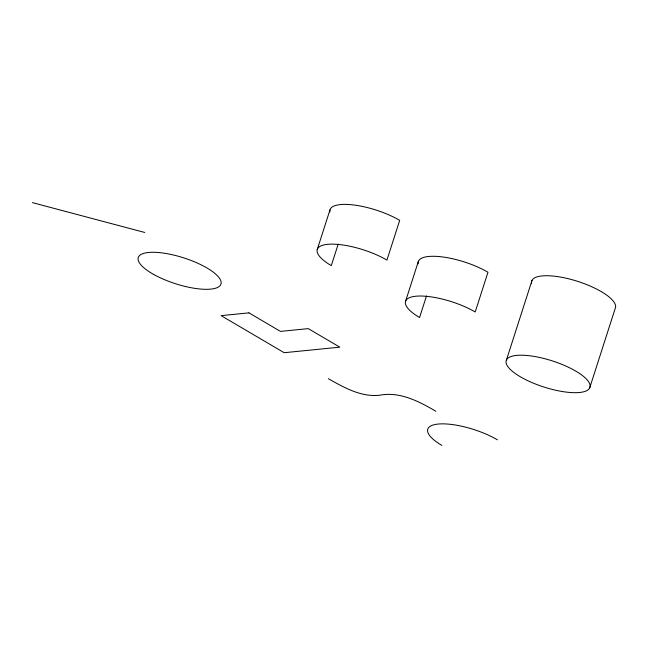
<?xml version="1.0" encoding="UTF-8"?>
<svg xmlns="http://www.w3.org/2000/svg" width="648" height="648" viewBox="0 0 648 648"><rect width="100%" height="100%" fill="white"/><g stroke="black" fill="none" stroke-linecap="round" stroke-linejoin="round"><path stroke-width="0.97" d="M317.245 249.529L330.01 209.79M338.207 244.11L331.29 265.639A43.943 13.721 17.8 0 1 327.588 244.337A43.943 13.721 17.8 0 1 386.929 260.091L399.695 220.352A43.943 13.721 17.8 0 0 353.395 204.938A43.943 13.721 17.8 0 0 329.913 211.977M405.518 301.425L418.284 261.679M426.473 296.006L419.564 317.528A43.943 13.721 17.8 0 1 415.862 296.225A43.943 13.721 17.8 0 1 475.203 311.988L487.968 272.241A43.943 13.721 17.8 0 0 441.669 256.835A43.943 13.721 17.8 0 0 418.179 263.874M506.461 359.956L531.984 280.471M589.68 387.941A43.943 13.721 17.8 0 0 532.494 356.157A43.943 13.721 17.8 0 0 522.037 377.744A43.943 13.721 17.8 0 0 589.68 387.941L615.203 308.456A43.943 13.721 17.8 0 0 575.303 280.625A43.943 13.721 17.8 0 0 531.627 283.322M32.4 202.63L144.747 232.47M435.869 411.278C419.126 401.468 400.067 391.441 380.003 395.167C361.276 397.459 343.983 387.504 328.309 378.651M441.806 445.37A43.943 13.721 17.8 0 1 438.097 424.059A43.943 13.721 17.8 0 1 497.445 439.822M248.945 312.863L221.122 315.641L284.172 352.706L339.811 347.158L308.286 328.625L280.471 331.395L248.945 312.863M153.625 274.404A43.424 13.568 17.8 0 0 220.685 284.723A43.424 13.568 17.8 0 0 164.511 253.255A43.424 13.568 17.8 0 0 153.625 274.404"/></g></svg>
